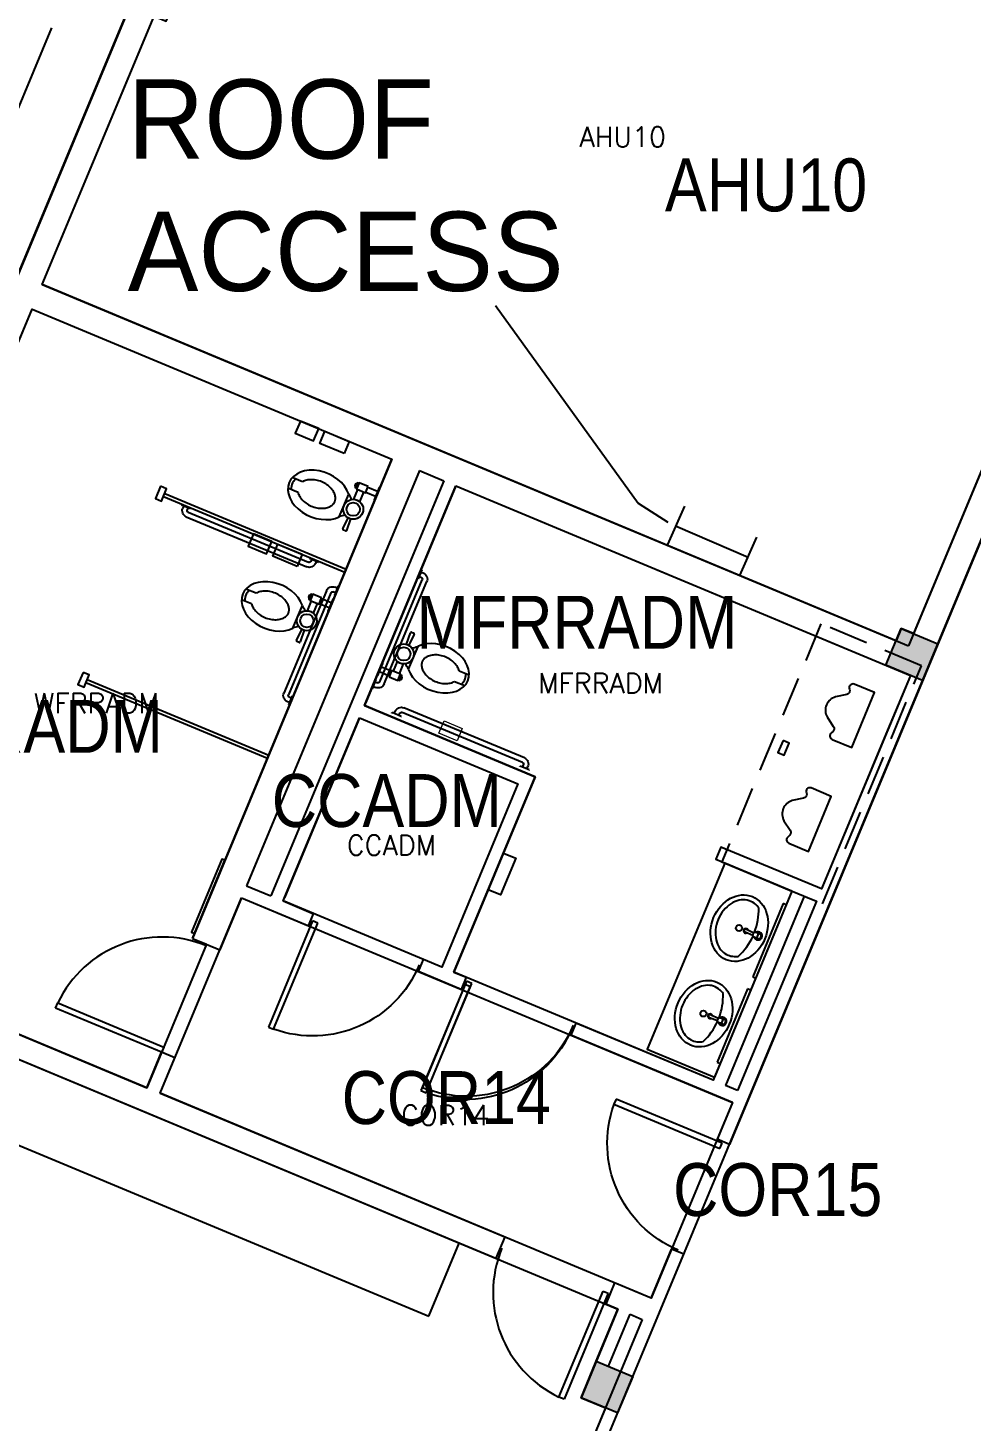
# Model space of a CAD drawing. Header units: inches. Extents: x -2145 to 3863, y -18090 to 4650.
# Drawn here: x 46.8 to 332.6, y -14709.6 to -14287.9 of the extents above; entities that cross this region are included whole.
import ezdxf
from ezdxf.enums import TextEntityAlignment as Align

# ---------------------------------------------------------------- set-up
doc = ezdxf.new("R2010")
doc.units = ezdxf.units.IN
doc.header["$LTSCALE"] = 48
doc.header["$MEASUREMENT"] = 0
doc.linetypes.add('HIDDEN', pattern=[0.375, 0.25, -0.125])
doc.layers.get('0').update_dxf_attribs({"linetype": 'CONTINUOUS'})
for name, color, linetype in [('A-COLS', 1, 'CONTINUOUS'), ('A-COLS-GRID', 41, 'CONTINUOUS'), ('A-DOOR', 30, 'CONTINUOUS'), ('A-FLR-TPTN', 30, 'CONTINUOUS'), ('A-FURN', 41, 'CONTINUOUS'), ('A-PFIX', 3, 'CONTINUOUS'), ('A-WALLS', 1, 'CONTINUOUS'), ('CAFM_ID', 8, 'CONTINUOUS'), ('CAFM_OLD', 7, 'HIDDEN'), ('CAFM_SPACE', 5, 'CONTINUOUS'), ('CAFM_Space_Label', 7, 'CONTINUOUS'), ('HVAC Equip', 5, 'CONTINUOUS')]:
    doc.layers.add(name, color=color, linetype=linetype)
doc.layers.add('A-FLOR-SPCL', color=2, linetype='CONTINUOUS', lineweight=15)
doc.styles.add('AISD-Dim', font='txt.shx', dxfattribs={"width": 0.85})
doc.styles.add('ATT', font='txt')
doc.styles.add('CAFM-TXT', font='txt.shx', dxfattribs={"height": 6})

# ---------------------------------------------------------------- blocks, each defined once
blk = doc.blocks.new('toidy3')
at = {"color": 0, "linetype": 'ByBlock', "lineweight": -2}
for p, q in [((4.61, 3), (4.39, 6.69)), ((4.64, 6.97), (5.33, 6.97)), ((5.58, 6.69), (5.36, 3)), ((8, 3.73), (8, -3.73)), ((22.35, 1.75), (25.69, 1.75)), ((3.98, -2.85), (3.98, -6.05)), ((5.98, -2.85), (5.98, -6.05)), ((22.35, -1.75), (25.69, -1.75)), ((3.51, -6.27), (0.25, -6.27)), ((3.51, -7.88), (0.25, -7.88))]:
    blk.add_line(p, q, dxfattribs=at)
for points in [[(0, -9.07), (0.25, -9.07), (0.25, -5.07), (0, -5.07)], [(3.51, -8.1), (6.44, -8.1), (6.44, -6.05), (3.51, -6.05)], [(6.44, -7.88), (6.94, -7.88), (6.94, -6.27), (6.44, -6.27)], [(6.94, -7.41), (7.27, -7.41), (7.27, -6.74), (6.94, -6.74)]]:
    blk.add_lwpolyline(points, close=True, dxfattribs=at)
for radius in [3.02, 2.02]:
    blk.add_circle((4.98, 0), radius, dxfattribs=at)
for centre, radius, start, end in [((4.64, 6.72), 0.25, 90, 185.3528), ((5.33, 6.72), 0.25, 354.6472, 90), ((3.57, 8.02), 6.17, 298.4995, 315.9186), ((3.57, -8.02), 6.17, 44.0814, 61.5005)]:
    blk.add_arc(centre, radius, start, end, dxfattribs=at)
blk.add_ellipse((16.25, 0), major_axis=(9.75, 0), ratio=0.717949, start_param=3.703662, end_param=8.862708, dxfattribs=at)
for points, knots in [([(22.35, 1.75), (22.24, 1.91), (22.1, 2.06), (21.64, 2.51), (21.26, 2.8), (20.36, 3.31), (19.85, 3.52), (18.74, 3.84), (18.15, 3.94), (16.94, 4.02), (16.33, 4), (15.15, 3.82), (14.58, 3.67), (13.55, 3.27), (13.09, 3.02), (12.29, 2.46), (11.97, 2.16), (11.47, 1.54), (11.29, 1.23), (11.06, 0.63), (11.01, 0.34), (11, 0.04), (11, 0.02), (11, 0), (11, -0.29), (11.05, -0.57), (11.26, -1.17), (11.43, -1.48), (11.91, -2.09), (12.22, -2.4), (13, -2.96), (13.45, -3.22), (14.47, -3.63), (15.03, -3.79), (16.21, -3.98), (16.82, -4.02), (18.03, -3.96), (18.62, -3.87), (19.74, -3.56), (20.26, -3.35), (21.17, -2.86), (21.56, -2.57), (22.06, -2.1), (22.22, -1.93), (22.35, -1.75)], [3.676977, 3.676977, 3.676977, 3.676977, 3.813181, 3.813181, 4.085551, 4.085551, 4.357921, 4.357921, 4.630291, 4.630291, 4.902661, 4.902661, 5.175031, 5.175031, 5.447402, 5.447402, 5.719772, 5.719772, 5.992142, 5.992142, 6.264512, 6.264512, 6.283185, 6.283185, 6.283185, 6.555555, 6.555555, 6.827925, 6.827925, 7.100296, 7.100296, 7.372666, 7.372666, 7.645036, 7.645036, 7.917406, 7.917406, 8.189776, 8.189776, 8.462146, 8.462146, 8.734516, 8.734516, 8.889387, 8.889387, 8.889387, 8.889387]), ([(24.61, -1.75), (24.75, -1.45), (24.85, -1.15), (25.06, -0.16), (25.02, 0.53), (24.76, 1.39), (24.69, 1.57), (24.61, 1.75)], [2.8272874, 2.8272874, 2.8272874, 2.8272874, 2.9918259, 2.9918259, 3.3572959, 3.3572959, 3.4559427, 3.4559427, 3.4559427, 3.4559427])]:
    blk.add_open_spline(points, degree=3, knots=knots, dxfattribs=at)
at = {"style": 'ATT', "text_generation_flag": 4}
for tag, p, flags in [('ITEM', (36.07, -2.52), 3), ('ROOM_NUMBER', (36.07, -17.52), 1)]:
    blk.add_attdef(tag, p, '', height=6, dxfattribs=dict(at, flags=flags))
blk = doc.blocks.new('A$C158C44AE')
at = {"ltscale": 0.5}
for p, q in [((8.52, 43.63), (8.52, 43.38)), ((11.52, 43.38), (8.52, 43.38)), ((9.27, 43.38), (9.27, 42.63)), ((10.77, 43.38), (10.77, 42.63)), ((11.52, 43.63), (11.52, 43.38)), ((50.52, 43.63), (50.52, 43.38)), ((53.52, 43.38), (50.52, 43.38)), ((51.27, 43.38), (51.27, 42.63)), ((52.77, 43.38), (52.77, 42.63)), ((53.52, 43.63), (53.52, 43.38)), ((0, 39), (0.25, 39)), ((0.25, 39), (0.25, 36)), ((0.25, 38.25), (1, 38.25)), ((50.77, 42.13), (11.27, 42.13)), ((50.77, 40.63), (11.27, 40.63)), ((0, 36), (0.25, 36)), ((0.25, 36.75), (1, 36.75)), ((1.5, 36.25), (1.5, 2.75)), ((3, 36.25), (3, 2.75)), ((0, 3), (0.25, 3)), ((0, 0), (0.25, 0)), ((0.25, 0), (0.25, 3)), ((0.25, 2.25), (1, 2.25)), ((0.25, 0.75), (1, 0.75))]:
    blk.add_line(p, q, dxfattribs=at)
for centre, radius, start, end in [((11.27, 42.63), 2, 180, 270), ((11.27, 42.63), 0.5, 180, 270), ((50.77, 42.63), 2, 270, 0), ((50.77, 42.63), 0.5, 270, 0), ((1, 36.25), 2, 0, 90), ((1, 36.25), 0.5, 0, 90), ((1, 2.75), 0.5, 270, 0), ((1, 2.75), 2, 270, 0)]:
    blk.add_arc(centre, radius, start, end, dxfattribs=at)
blk = doc.blocks.new('uri2')
at = {"flags": 128}
blk.add_lwpolyline([(10.42, 3.29), (7.58, 5.26, -0.277747), (7.05, 6.14), (7.05, 6.34, -0.158056), (7.34, 7.26, 0.609508), (6.44, 9), (0, 9), (0, -9), (6.63, -9, 0.685186), (7.38, -7.08, -0.211068), (7.05, -6.34), (7.05, -6.14, -0.277747), (7.58, -5.26), (10.42, -3.29, 0.481728), (10.42, 3.29)], format="xyb", close=True, dxfattribs=at)
blk = doc.blocks.new('push lav')
for p, q in [((-0.44, -4.74), (-0.47, -2.18)), ((0.53, -2.17), (0.45, -4.71)), ((0.82, -6.08), (-0.75, -6.08))]:
    blk.add_line(p, q)
for points in [[(-7.89, -3.16, 0.098679), (-0.58, -4.84, 0.098679)], [(0.65, -4.84, 0.097688), (7.89, -3.16)]]:
    blk.add_lwpolyline(points, format="xyb")
blk.add_lwpolyline([(-0.16, -4.67), (0.24, -4.67, -0.414214), (0.82, -5.26), (0.82, -6.9, -0.414214), (0.7, -7.02), (-0.62, -7.02, -0.414214), (-0.75, -6.9), (-0.75, -5.26, -0.414214)], format="xyb", close=True)
blk.add_circle((0, 0), 0.933)
for centre, radius, start, end in [((0.03, -2.18), 0.699, 313.1856, 225.4202), ((0.03, -2.18), 0.498, 354.7676, 181.7296), ((0.04, -6.22), 1.25, 128.8964, 51.1036), ((0.04, -6.22), 1, 142.1808, 218.2793), ((0.04, -6.22), 1, 233.5734, 306.4266), ((0.04, -6.22), 1, 321.7207, 37.8192)]:
    blk.add_arc(centre, radius, start, end)
blk.add_ellipse((0, -0.07), major_axis=(-10.33, 0), ratio=0.812465)
blk.add_open_spline([(7.89, -3.16), (8.03, -2.94), (8.16, -2.71), (8.62, -1.75), (8.81, -0.97), (8.85, 0.58), (8.7, 1.36), (8.06, 2.85), (7.57, 3.57), (6.27, 4.85), (5.46, 5.41), (3.63, 6.27), (2.61, 6.57), (0.49, 6.87), (-0.61, 6.86), (-2.73, 6.54), (-3.75, 6.23), (-5.56, 5.35), (-6.35, 4.78), (-7.63, 3.49), (-8.11, 2.77), (-8.69, 1.34), (-8.83, 0.63), (-8.83, -0.07), (-8.83, -0.68), (-8.73, -1.3), (-8.36, -2.33), (-8.15, -2.75), (-7.89, -3.16)], degree=3, knots=[2.657916, 2.657916, 2.657916, 2.657916, 2.76688, 2.76688, 3.121874, 3.121874, 3.476868, 3.476868, 3.831863, 3.831863, 4.186857, 4.186857, 4.541851, 4.541851, 4.896845, 4.896845, 5.251839, 5.251839, 5.606834, 5.606834, 5.961828, 5.961828, 6.283185, 6.283185, 6.283185, 6.565106, 6.565106, 6.766844, 6.766844, 6.766844, 6.766844])

msp = doc.modelspace()

# ---------------------------------------------------------------- linework, layer by layer
at = {"layer": 'A-COLS'}
for p, q in [((306.48, -14480.66), (311.1, -14469.59)), ((311.1, -14469.59), (322.18, -14474.2)), ((322.18, -14474.2), (317.56, -14485.28)), ((317.56, -14485.28), (306.48, -14480.66)), ((214.18, -14702.2), (218.79, -14691.12)), ((218.79, -14691.12), (229.87, -14695.74)), ((229.87, -14695.74), (225.25, -14706.82)), ((225.25, -14706.82), (214.18, -14702.2))]:
    msp.add_line(p, q, dxfattribs=at)
at = {"layer": 'A-COLS-GRID'}
for points in [[(311.1, -14469.59), (322.18, -14474.2), (306.48, -14480.66), (317.56, -14485.28)], [(218.79, -14691.12), (229.87, -14695.74), (214.18, -14702.2), (225.25, -14706.82)]]:
    msp.add_solid(points, dxfattribs=at)
at = {"layer": 'A-DOOR'}
for p, q in [((132.91, -14558.03), (119.55, -14590.1)), ((121.12, -14590.76), (134.48, -14558.68)), ((134.48, -14558.68), (132.91, -14558.03)), ((179.54, -14576.27), (166.17, -14608.34)), ((181.1, -14576.92), (179.54, -14576.27)), ((181.1, -14576.92), (179.54, -14576.27)), ((179.07, -14577.26), (165.7, -14609.33)), ((167.27, -14609.99), (180.64, -14577.91)), ((167.74, -14608.99), (181.1, -14576.92)), ((180.64, -14577.91), (179.07, -14577.26)), ((55.14, -14584.37), (55.79, -14582.8)), ((87.21, -14597.73), (55.14, -14584.37)), ((55.79, -14582.8), (87.86, -14596.17)), ((119.55, -14590.1), (121.12, -14590.76)), ((87.86, -14596.17), (87.21, -14597.73)), ((165.7, -14609.33), (167.27, -14609.99)), ((166.17, -14608.34), (167.74, -14608.99)), ((224.81, -14611.88), (224.16, -14613.45)), ((224.16, -14613.45), (256.23, -14626.81)), ((256.88, -14625.25), (224.81, -14611.88)), ((256.23, -14626.81), (256.88, -14625.25)), ((207.49, -14702.03), (220.85, -14669.96)), ((222.42, -14670.62), (209.05, -14702.69)), ((220.85, -14669.96), (222.42, -14670.62)), ((209.05, -14702.69), (207.49, -14702.03))]:
    msp.add_line(p, q, dxfattribs=at)
for centre, major_axis, start_param, end_param in [((87.37, -14597.8), (-13.3, 32.29), 5.497787, 7.020011), ((222.48, -14670.45), (24.69, 24.69), 1.961401, 3.483624)]:
    msp.add_ellipse(centre, major_axis=major_axis, ratio=1, start_param=start_param, end_param=end_param, dxfattribs=at)
at = {"layer": 'A-DOOR', "extrusion": (0, 0, -1)}
for centre, major_axis, start_param, end_param in [((132.98, -14557.87), (-24.69, 24.69), 2.750988, 4.273211), ((179.14, -14577.1), (-24.69, 24.69), 2.750988, 4.273211), ((179.6, -14576.11), (13.3, -32.29), 5.497787, 7.020011), ((257.04, -14625.31), (24.69, 24.69), 2.750988, 4.273211)]:
    msp.add_ellipse(centre, major_axis=major_axis, ratio=1, start_param=start_param, end_param=end_param, dxfattribs=at)
at = {"layer": 'A-FLOR-SPCL'}
msp.add_lwpolyline([(172.71, -14497.51), (178.25, -14499.82), (176.71, -14503.51), (171.18, -14501.2), (172.71, -14497.51)], dxfattribs=at)
at = {"layer": 'A-FLR-TPTN'}
for p, q in [((87.98, -14429.16), (88.18, -14428.7)), ((88.18, -14428.7), (143.1, -14451.58)), ((87.79, -14429.62), (142.71, -14452.51)), ((64.33, -14485.93), (119.25, -14508.82)), ((64.71, -14485.01), (119.64, -14507.89))]:
    msp.add_line(p, q, dxfattribs=at)
for points in [[(134.79, -14409.12), (129.25, -14406.82), (127.71, -14410.51), (133.25, -14412.82), (134.79, -14409.12)], [(142.48, -14416.66), (135.1, -14413.58), (136.64, -14409.89), (144.02, -14412.97), (142.48, -14416.66)], [(86.91, -14426.55), (85.37, -14430.24), (87.21, -14431.01), (88.75, -14427.32), (86.91, -14426.55)], [(120.56, -14443.28), (115.02, -14440.97), (113.48, -14444.66), (119.02, -14446.97), (120.56, -14443.28)], [(128.25, -14450.82), (120.87, -14447.74), (122.41, -14444.05), (129.79, -14447.12), (128.25, -14450.82)], [(63.45, -14482.85), (61.91, -14486.55), (63.75, -14487.32), (65.29, -14483.62), (63.45, -14482.85)], [(190.71, -14537.51), (194.41, -14539.05), (189.79, -14550.12), (186.1, -14548.58), (190.71, -14537.51)]]:
    msp.add_lwpolyline(points, dxfattribs=at)
msp.add_lwpolyline([(97.16, -14561.84), (106.39, -14539.68), (105.47, -14539.3), (96.24, -14561.45)], close=True, dxfattribs=at)
at = {"layer": 'A-FURN'}
for p, q in [((-34.78, -14500.97), (53.99, -14287.92)), ((-37.75, -14591.81), (168.1, -14677.58)), ((168.1, -14677.58), (177.33, -14655.43))]:
    msp.add_line(p, q, dxfattribs=at)
msp.add_lwpolyline([(278.02, -14548.97), (257.71, -14540.51), (234.25, -14596.82), (254.56, -14605.28)], dxfattribs=at)
at = {"layer": 'A-PFIX'}
for p, q in [((275.37, -14552.74), (266.14, -14574.89)), ((276.29, -14553.12), (275.37, -14552.74)), ((266.14, -14574.89), (267.06, -14575.28)), ((264.6, -14578.58), (255.37, -14600.74)), ((265.52, -14578.97), (264.6, -14578.58)), ((255.37, -14600.74), (256.29, -14601.12))]:
    msp.add_line(p, q, dxfattribs=at)
msp.add_lwpolyline([(275.33, -14503.43), (273.79, -14507.12), (275.64, -14507.89), (277.18, -14504.2), (275.33, -14503.43)], dxfattribs=at)
at = {"layer": 'A-WALLS'}
for p, q in [((51.1, -14365.58), (98.79, -14251.12)), ((411.41, -14260.05), (310.64, -14501.89)), ((404.02, -14256.97), (313.25, -14474.82)), ((-17.05, -14508.35), (79.1, -14277.58)), ((51.1, -14365.58), (313.25, -14474.82)), ((-30.44, -14561.28), (48.02, -14372.97)), ((48.02, -14372.97), (156.95, -14418.35)), ((96.56, -14563.28), (156.95, -14418.35)), ((165.25, -14421.82), (112.95, -14547.35)), ((165.25, -14421.82), (112.95, -14547.35)), ((172.64, -14424.89), (120.33, -14550.43)), ((172.64, -14424.89), (120.33, -14550.43)), ((165.25, -14421.82), (172.64, -14424.89)), ((165.25, -14421.82), (172.64, -14424.89)), ((176.33, -14426.43), (148.64, -14492.89)), ((176.33, -14426.43), (149.02, -14491.97)), ((176.33, -14426.43), (287.1, -14472.58)), ((287.1, -14472.58), (313.87, -14483.74)), ((313.87, -14483.74), (306.95, -14500.35)), ((147.1, -14496.58), (124.41, -14551.05)), ((147.1, -14496.58), (195.1, -14516.58)), ((148.64, -14492.89), (200.33, -14514.43)), ((306.95, -14500.35), (286.95, -14548.35)), ((310.64, -14501.89), (259.1, -14625.58)), ((195.1, -14516.58), (172.02, -14571.97)), ((200.33, -14514.43), (175.71, -14573.51)), ((256.48, -14535.66), (254.95, -14539.35)), ((286.95, -14548.35), (256.48, -14535.66)), ((254.95, -14539.35), (278.02, -14548.97)), ((111.41, -14551.05), (104.87, -14566.74)), ((111.41, -14551.05), (131.71, -14559.51)), ((112.95, -14547.35), (120.33, -14550.43)), ((112.95, -14547.35), (120.33, -14550.43)), ((278.02, -14548.97), (254.56, -14605.28)), ((281.71, -14550.51), (257.87, -14607.74)), ((124.02, -14551.97), (133.25, -14555.82)), ((131.71, -14559.51), (133.25, -14555.82)), ((-30.44, -14561.28), (82.75, -14608.44)), ((96.56, -14563.28), (104.87, -14566.74)), ((-33.13, -14567.74), (188.41, -14660.05)), ((164.95, -14573.35), (166.48, -14569.66)), ((172.02, -14571.97), (166.48, -14569.66)), ((177.87, -14578.74), (164.95, -14573.35)), ((175.71, -14573.51), (179.41, -14575.05)), ((179.41, -14575.05), (177.87, -14578.74)), ((212.64, -14588.89), (211.1, -14592.58)), ((254.18, -14606.2), (212.64, -14588.89)), ((260.02, -14612.97), (211.1, -14592.58)), ((82.75, -14608.44), (87.21, -14597.73)), ((91.26, -14599.42), (87.21, -14597.73)), ((86.79, -14610.12), (91.26, -14599.42)), ((86.79, -14610.12), (191.1, -14653.58)), ((261.56, -14609.28), (257.87, -14607.74)), ((260.02, -14612.97), (255.41, -14624.05)), ((259.1, -14625.58), (255.41, -14624.05)), ((191.1, -14653.58), (188.41, -14660.05)), ((136.02, -14920.97), (245.25, -14658.82)), ((235.41, -14672.05), (241.56, -14657.28)), ((245.25, -14658.82), (241.56, -14657.28)), ((224.33, -14667.43), (221.64, -14673.89)), ((235.41, -14672.05), (224.33, -14667.43)), ((218.79, -14691.12), (225.33, -14675.43)), ((225.33, -14675.43), (221.64, -14673.89)), ((222.48, -14692.66), (229.02, -14676.97)), ((229.02, -14676.97), (232.71, -14678.51)), ((232.71, -14678.51), (132.33, -14919.43))]:
    msp.add_line(p, q, dxfattribs=at)
msp.add_lwpolyline([(281.71, -14550.51), (285.41, -14552.05), (261.56, -14609.28)], dxfattribs=at)
at = {"layer": 'CAFM_OLD'}
for p, q in [((286.79, -14468.12), (256.79, -14540.12)), ((317.25, -14480.82), (286.79, -14468.12)), ((287.25, -14552.82), (317.25, -14480.82)), ((256.79, -14540.12), (287.25, -14552.82))]:
    msp.add_line(p, q, dxfattribs=at)
at = {"layer": 'CAFM_SPACE'}
for points in [[(140.33, -14151.43), (144.02, -14152.97), (145.56, -14149.28), (400.33, -14255.43), (398.79, -14259.12), (402.48, -14260.66), (314.79, -14471.12), (311.1, -14469.59), (309.56, -14473.28), (51.1, -14365.58), (84.95, -14284.35), (88.64, -14285.89), (93.25, -14274.82), (89.56, -14273.28), (140.33, -14151.43)], [(22.24, -14253.89), (79.1, -14277.58), (-17.05, -14508.35), (-73.92, -14484.66), (22.24, -14253.89)], [(136.02, -14920.97), (411.41, -14260.05), (479.71, -14288.51), (385.87, -14513.74), (648.02, -14622.97), (707.25, -14480.82), (764.48, -14504.66), (679.1, -14709.59), (396.75, -14591.94), (284.44, -14861.48), (377.68, -14900.33), (379.21, -14896.63), (415.21, -14911.63), (370.6, -15018.71), (136.02, -14920.97)], [(96.56, -14563.28), (100.82, -14565.05), (82.75, -14608.44), (-30.44, -14561.28), (48.02, -14372.97), (156.95, -14418.35), (96.56, -14563.28)], [(176.33, -14426.43), (313.87, -14483.74), (286.95, -14548.35), (256.48, -14535.66), (254.95, -14539.35), (278.02, -14548.97), (254.18, -14606.2), (175.71, -14573.51), (200.33, -14514.43), (148.64, -14492.89), (176.33, -14426.43)], [(147.1, -14496.58), (195.1, -14516.58), (172.02, -14571.97), (124.02, -14551.97)], [(111.41, -14551.05), (260.02, -14612.97), (235.41, -14672.05), (86.79, -14610.12), (111.41, -14551.05)], [(-33.13, -14567.74), (225.33, -14675.43), (214.18, -14702.2), (221.56, -14705.28), (133.87, -14915.74), (126.48, -14912.66), (121.87, -14923.74), (125.56, -14925.28), (84.02, -15024.97), (80.33, -15023.43), (78.79, -15027.12), (-179.67, -14919.43), (-136.59, -14816.05), (-132.9, -14817.58), (-128.29, -14806.51), (-131.98, -14804.97), (-44.29, -14594.51), (-40.59, -14596.05), (-35.98, -14584.97), (-39.67, -14583.43), (-33.13, -14567.74)]]:
    msp.add_lwpolyline(points, close=True, dxfattribs=at)
at = {"layer": 'HVAC Equip', "color": 1}
for p, q in [((188.28, -14371.84), (231.51, -14431.65)), ((231.51, -14431.65), (240.49, -14437.4)), ((240.41, -14444.18), (245.59, -14432.54)), ((264.8, -14448.05), (242.82, -14438.64)), ((262.22, -14453.59), (267.39, -14441.96))]:
    msp.add_line(p, q, dxfattribs=at)

# ---------------------------------------------------------------- block references
at = {"layer": 'A-FLR-TPTN', "xscale": -1}
for p, rotation in [((125.94, -14492.78), 337.3800000000502), ((165.8, -14451.7), 157.3800000000501)]:
    msp.add_blockref('A$C158C44AE', p, dxfattribs=dict(at, rotation=rotation))
at = {"layer": 'A-PFIX'}
for name, p, rotation in [('toidy3', (149.83, -14435.43), 157.3800000000502), ('toidy3', (135.79, -14469.12), 157.3800000000502), ('toidy3', (155.95, -14475.35), 337.3800000000502), ('uri2', (299.56, -14497.28), 157.3800093619577), ('uri2', (286.48, -14528.66), 157.3800093619577), ('push lav', (262.01, -14560.17), 67.38000000000213), ('push lav', (251.24, -14586.02), 67.38000000000213)]:
    msp.add_blockref(name, p, dxfattribs=dict(at, rotation=rotation))

# ---------------------------------------------------------------- texts
at = {"layer": 'CAFM_ID', "style": 'CAFM-TXT'}
for s, p in [('AHU10', (226.79, -14323.89)), ('MFRRADM', (220.09, -14489.12)), ('WFRRADM', (67.5, -14495.16)), ('CCADM', (156.79, -14538.12)), ('COR14', (173.12, -14619.74))]:
    msp.add_text(s, height=6, dxfattribs=at).set_placement(p, align=Align.CENTER)
at = {"layer": 'CAFM_Space_Label', "color": 7, "char_height": 0.1, "attachment_point": 5, "style": 'AISD-Dim'}
for s, insert in [('{\\fSansSerif;\\H16;AHU10}', (270.18, -14335.53)), ('{\\fSansSerif;\\H16;MFRRADM}', (212.95, -14467.69)), ('{\\fSansSerif;\\H16;WFRRADM}', (38.05, -14499.17)), ('{\\fSansSerif;\\H16;CCADM}', (155.41, -14521.71)), ('{\\fSansSerif;\\H16;COR14}', (173.41, -14611.55)), ('{\\fSansSerif;\\H16;COR15}', (273.71, -14639.38))]:
    msp.add_mtext(s, dxfattribs=dict(at, insert=insert))
at = {"layer": 'HVAC Equip', "insert": (76.97, -14303.49), "char_height": 24, "width": 705.5267, "attachment_point": 1}
msp.add_mtext('{\\C1;ROOF \\PACCESS}', dxfattribs=at)

doc.saveas('drawing.dxf')
